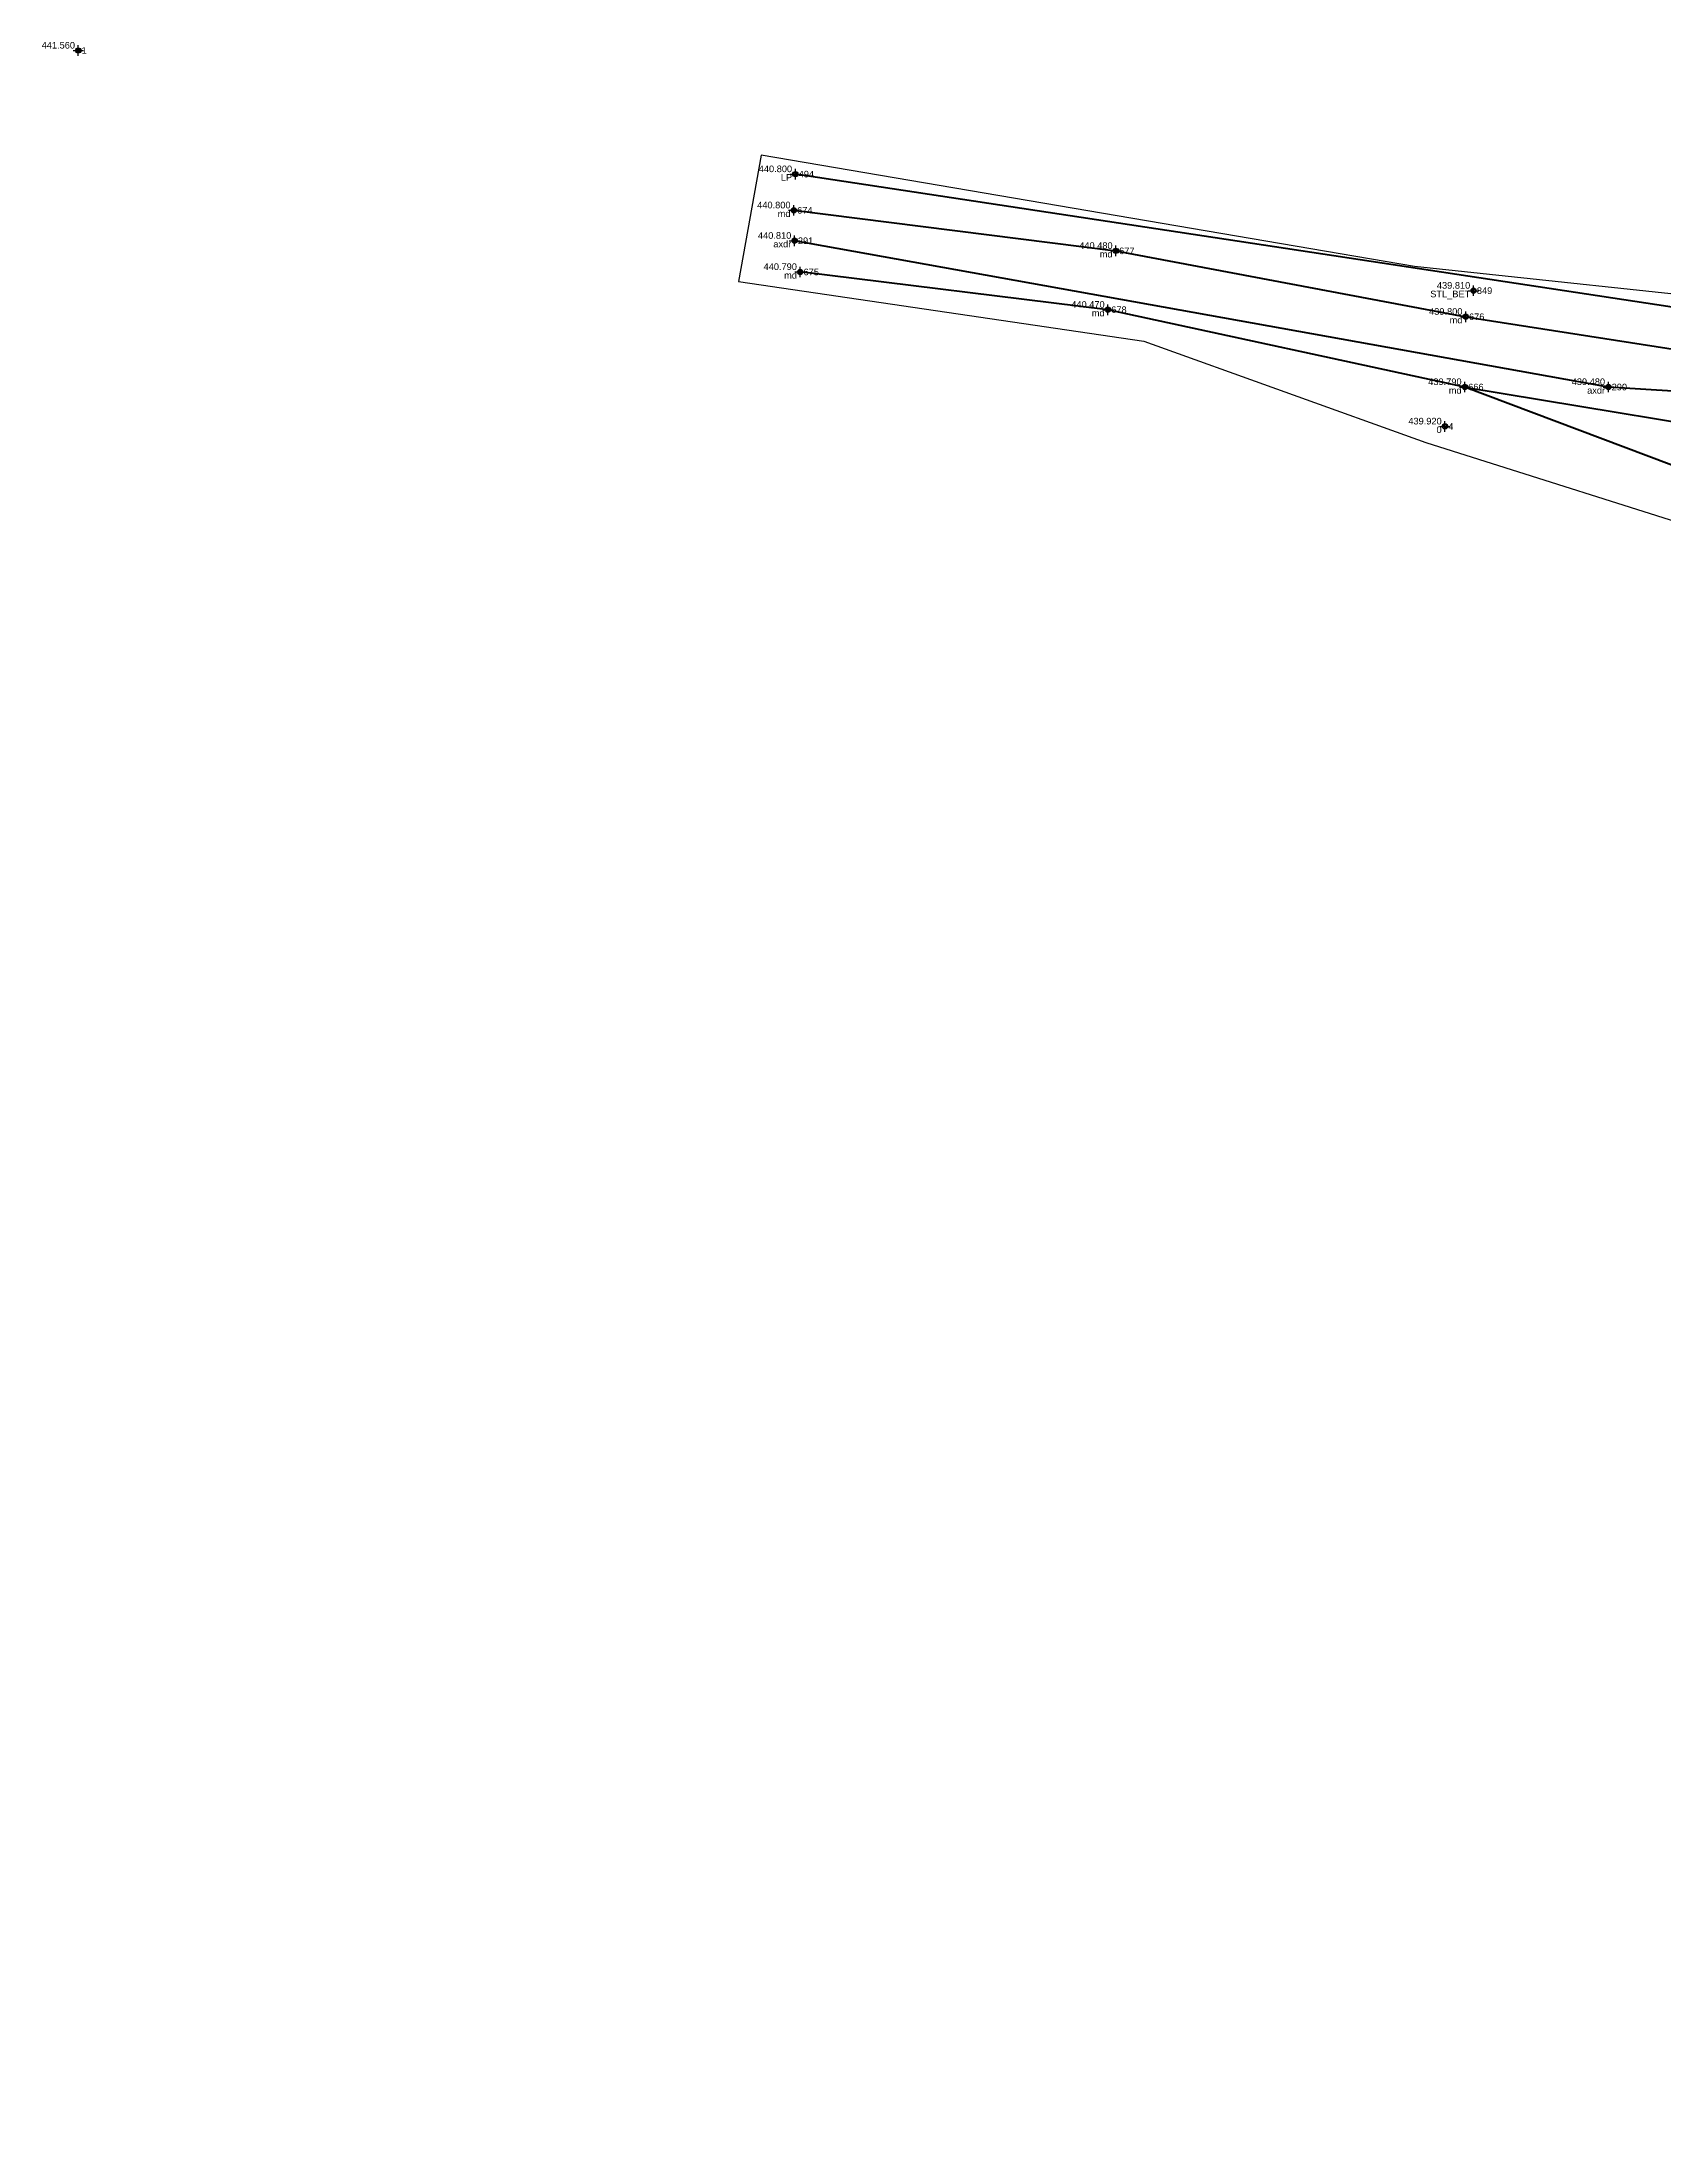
# Model space of a CAD drawing. Extents: x 396921 to 401273, y 555385 to 556691.
# Drawn here: x 396920.5 to 396981.9, y 556612.1 to 556691.3 of the extents above; entities that cross this region are included whole.
import ezdxf
from ezdxf.enums import TextEntityAlignment as Align

# ---------------------------------------------------------------- set-up
doc = ezdxf.new("R2010")
doc.units = 0
doc.header["$PDMODE"] = 34
doc.header["$PDSIZE"] = 0.2
for name, color, linetype in [('Boundary', 30, 'Continuous'), ('TOPO_CERC', 1, 'Continuous'), ('TOPO_CODE', 7, 'Continuous'), ('TOPO_ELEVATION', 7, 'Continuous'), ('TOPO_POINT_ID', 7, 'Continuous'), ('TOPO_POINTS', 7, 'Continuous'), ('TOPO_SYMBOL', 1, 'Continuous')]:
    doc.layers.add(name, color=color, linetype=linetype)
doc.layers.add('RO-LINES-LIN', color=7, linetype='Continuous', lineweight=25)
doc.styles.get("Standard").update_dxf_attribs({"font": 'arial.ttf'})

# ---------------------------------------------------------------- blocks, each defined once
blk = doc.blocks.new('PUNCTOPO')
at = {"layer": 'TOPO_CERC'}
blk.add_circle((0, 0), 0.25, dxfattribs=at)
at = {"layer": 'TOPO_SYMBOL'}
blk.add_point((0, 0), dxfattribs=at)

msp = doc.modelspace()

# ---------------------------------------------------------------- linework, layer by layer
at = {"layer": 'Boundary'}
msp.add_lwpolyline([(396985.989, 556681.374), (396972.492, 556682.807), (396947.773, 556687.029), (396946.915, 556682.236), (396962.248, 556679.985), (396972.928, 556676.147), (396984.65, 556672.43)], dxfattribs=at)
at = {"layer": 'RO-LINES-LIN', "lineweight": 50}
for points in [[(396986.742, 556680.588, 439), (396949.063, 556686.306, 440.8)], [(396949.004, 556684.936, 440.8), (396961.194, 556683.402, 440.48), (396974.435, 556680.906, 439.8), (396986.336, 556679.046, 439.09), (396989.557, 556678.779, 438.91), (397003.873, 556676.399, 438.1), (397014.005, 556673.461, 437.63), (397027.599, 556671.16, 437.05), (397031.694, 556671.559, 436.82), (397032.959, 556671.697, 436.78), (397040.163, 556672.073, 436.25), (397045.349, 556672.44, 435.88), (397051.93, 556672.904, 435.39), (397058.366, 556673.554, 434.89), (397063.802, 556673.782, 434.47), (397086.365, 556673.234, 432.34), (397093.281, 556672.104, 431.65)], [(397422.389, 556612.098, 403.37), (397362.233, 556633.672, 407.49), (397323.4, 556647.15, 410.92), (397301.82, 556652.167, 412.53), (397288.032, 556655.693, 413.73), (397275.785, 556658.077, 414.92), (397251.177, 556662.586, 417.88), (397244.36, 556663.188, 418.67), (397232.668, 556662.459, 419.94), (397207.011, 556657.761, 422.19), (397187.117, 556655.703, 423.93), (397149.289, 556657.998, 427.68), (397124.293, 556663.588, 429.58), (397086.569, 556671.417, 432.33), (397058.919, 556672.151, 434.85), (397051.505, 556671.579, 435.43), (397026.182, 556669.28, 437.08), (396989.486, 556677.616, 438.9), (396979.834, 556678.246, 439.48), (396949.033, 556683.784, 440.81)], [(397025.152, 556645.625, 439.66), (397014.018, 556659.778, 439.57), (397006.746, 556664.784, 439.47), (396998.012, 556669.023, 439.4), (396984.741, 556674.335, 439.24), (396974.404, 556678.245, 439.79), (396960.893, 556681.172, 440.47), (396949.246, 556682.602, 440.79)], [(396974.404, 556678.245, 439.79), (396987.385, 556676.092, 439.08)]]:
    msp.add_polyline3d(points, dxfattribs=at)

# ---------------------------------------------------------------- block references
at = {"layer": 'TOPO_POINTS'}
ref = msp.add_blockref('PUNCTOPO', (396921.921, 556690.986, 441.56), dxfattribs=dict(at, xscale=0.25, yscale=0.25, zscale=0.25))
ref.add_attrib('POINT', '1', dxfattribs={"layer": 'TOPO_POINT_ID', "height": 0.25}).set_placement((396922.046, 556690.986, 441.56), align=Align.MIDDLE_LEFT)
ref.add_attrib('ELEVATION', '441.560', dxfattribs={"layer": 'TOPO_ELEVATION', "height": 0.25}).set_placement((396921.796, 556690.986, 441.56), align=Align.BOTTOM_RIGHT)
ref = msp.add_blockref('PUNCTOPO', (396949.063, 556686.306, 440.8), dxfattribs=dict(at, xscale=0.25, yscale=0.25, zscale=0.25))
ref.add_attrib('POINT', '494', dxfattribs={"layer": 'TOPO_POINT_ID', "height": 0.25}).set_placement((396949.188, 556686.306, 440.8), align=Align.MIDDLE_LEFT)
ref.add_attrib('ELEVATION', '440.800', dxfattribs={"layer": 'TOPO_ELEVATION', "height": 0.25}).set_placement((396948.938, 556686.306, 440.8), align=Align.BOTTOM_RIGHT)
ref.add_attrib('CODE', 'LP', dxfattribs={"layer": 'TOPO_CODE', "height": 0.25}).set_placement((396948.938, 556686.306, 440.8), align=Align.TOP_RIGHT)
ref = msp.add_blockref('PUNCTOPO', (396949.004, 556684.936, 440.8), dxfattribs=dict(at, xscale=0.25, yscale=0.25, zscale=0.25))
ref.add_attrib('POINT', '674', dxfattribs={"layer": 'TOPO_POINT_ID', "height": 0.25}).set_placement((396949.129, 556684.936, 440.8), align=Align.MIDDLE_LEFT)
ref.add_attrib('ELEVATION', '440.800', dxfattribs={"layer": 'TOPO_ELEVATION', "height": 0.25}).set_placement((396948.879, 556684.936, 440.8), align=Align.BOTTOM_RIGHT)
ref.add_attrib('CODE', 'md', dxfattribs={"layer": 'TOPO_CODE', "height": 0.25}).set_placement((396948.879, 556684.936, 440.8), align=Align.TOP_RIGHT)
ref = msp.add_blockref('PUNCTOPO', (396949.033, 556683.784, 440.81), dxfattribs=dict(at, xscale=0.25, yscale=0.25, zscale=0.25))
ref.add_attrib('POINT', '291', dxfattribs={"layer": 'TOPO_POINT_ID', "height": 0.25}).set_placement((396949.158, 556683.784, 440.81), align=Align.MIDDLE_LEFT)
ref.add_attrib('ELEVATION', '440.810', dxfattribs={"layer": 'TOPO_ELEVATION', "height": 0.25}).set_placement((396948.908, 556683.784, 440.81), align=Align.BOTTOM_RIGHT)
ref.add_attrib('CODE', 'axdr', dxfattribs={"layer": 'TOPO_CODE', "height": 0.25}).set_placement((396948.908, 556683.784, 440.81), align=Align.TOP_RIGHT)
ref = msp.add_blockref('PUNCTOPO', (396961.194, 556683.402, 440.48), dxfattribs=dict(at, xscale=0.25, yscale=0.25, zscale=0.25))
ref.add_attrib('POINT', '677', dxfattribs={"layer": 'TOPO_POINT_ID', "height": 0.25}).set_placement((396961.319, 556683.402, 440.48), align=Align.MIDDLE_LEFT)
ref.add_attrib('ELEVATION', '440.480', dxfattribs={"layer": 'TOPO_ELEVATION', "height": 0.25}).set_placement((396961.069, 556683.402, 440.48), align=Align.BOTTOM_RIGHT)
ref.add_attrib('CODE', 'md', dxfattribs={"layer": 'TOPO_CODE', "height": 0.25}).set_placement((396961.069, 556683.402, 440.48), align=Align.TOP_RIGHT)
ref = msp.add_blockref('PUNCTOPO', (396949.246, 556682.602, 440.79), dxfattribs=dict(at, xscale=0.25, yscale=0.25, zscale=0.25))
ref.add_attrib('POINT', '675', dxfattribs={"layer": 'TOPO_POINT_ID', "height": 0.25}).set_placement((396949.371, 556682.602, 440.79), align=Align.MIDDLE_LEFT)
ref.add_attrib('ELEVATION', '440.790', dxfattribs={"layer": 'TOPO_ELEVATION', "height": 0.25}).set_placement((396949.121, 556682.602, 440.79), align=Align.BOTTOM_RIGHT)
ref.add_attrib('CODE', 'md', dxfattribs={"layer": 'TOPO_CODE', "height": 0.25}).set_placement((396949.121, 556682.602, 440.79), align=Align.TOP_RIGHT)
ref = msp.add_blockref('PUNCTOPO', (396974.731, 556681.894, 439.81), dxfattribs=dict(at, xscale=0.25, yscale=0.25, zscale=0.25))
ref.add_attrib('POINT', '849', dxfattribs={"layer": 'TOPO_POINT_ID', "height": 0.25}).set_placement((396974.856, 556681.894, 439.81), align=Align.MIDDLE_LEFT)
ref.add_attrib('ELEVATION', '439.810', dxfattribs={"layer": 'TOPO_ELEVATION', "height": 0.25}).set_placement((396974.606, 556681.894, 439.81), align=Align.BOTTOM_RIGHT)
ref.add_attrib('CODE', 'STL_BET', dxfattribs={"layer": 'TOPO_CODE', "height": 0.25}).set_placement((396974.606, 556681.894, 439.81), align=Align.TOP_RIGHT)
ref = msp.add_blockref('PUNCTOPO', (396960.893, 556681.172, 440.47), dxfattribs=dict(at, xscale=0.25, yscale=0.25, zscale=0.25))
ref.add_attrib('POINT', '678', dxfattribs={"layer": 'TOPO_POINT_ID', "height": 0.25}).set_placement((396961.018, 556681.172, 440.47), align=Align.MIDDLE_LEFT)
ref.add_attrib('ELEVATION', '440.470', dxfattribs={"layer": 'TOPO_ELEVATION', "height": 0.25}).set_placement((396960.768, 556681.172, 440.47), align=Align.BOTTOM_RIGHT)
ref.add_attrib('CODE', 'md', dxfattribs={"layer": 'TOPO_CODE', "height": 0.25}).set_placement((396960.768, 556681.172, 440.47), align=Align.TOP_RIGHT)
ref = msp.add_blockref('PUNCTOPO', (396974.435, 556680.906, 439.8), dxfattribs=dict(at, xscale=0.25, yscale=0.25, zscale=0.25))
ref.add_attrib('POINT', '676', dxfattribs={"layer": 'TOPO_POINT_ID', "height": 0.25}).set_placement((396974.56, 556680.906, 439.8), align=Align.MIDDLE_LEFT)
ref.add_attrib('ELEVATION', '439.800', dxfattribs={"layer": 'TOPO_ELEVATION', "height": 0.25}).set_placement((396974.31, 556680.906, 439.8), align=Align.BOTTOM_RIGHT)
ref.add_attrib('CODE', 'md', dxfattribs={"layer": 'TOPO_CODE', "height": 0.25}).set_placement((396974.31, 556680.906, 439.8), align=Align.TOP_RIGHT)
ref = msp.add_blockref('PUNCTOPO', (396974.404, 556678.245, 439.79), dxfattribs=dict(at, xscale=0.25, yscale=0.25, zscale=0.25))
ref.add_attrib('POINT', '666', dxfattribs={"layer": 'TOPO_POINT_ID', "height": 0.25}).set_placement((396974.529, 556678.245, 439.79), align=Align.MIDDLE_LEFT)
ref.add_attrib('ELEVATION', '439.790', dxfattribs={"layer": 'TOPO_ELEVATION', "height": 0.25}).set_placement((396974.279, 556678.245, 439.79), align=Align.BOTTOM_RIGHT)
ref.add_attrib('CODE', 'md', dxfattribs={"layer": 'TOPO_CODE', "height": 0.25}).set_placement((396974.279, 556678.245, 439.79), align=Align.TOP_RIGHT)
ref = msp.add_blockref('PUNCTOPO', (396979.834, 556678.246, 439.48), dxfattribs=dict(at, xscale=0.25, yscale=0.25, zscale=0.25))
ref.add_attrib('POINT', '290', dxfattribs={"layer": 'TOPO_POINT_ID', "height": 0.25}).set_placement((396979.959, 556678.246, 439.48), align=Align.MIDDLE_LEFT)
ref.add_attrib('ELEVATION', '439.480', dxfattribs={"layer": 'TOPO_ELEVATION', "height": 0.25}).set_placement((396979.709, 556678.246, 439.48), align=Align.BOTTOM_RIGHT)
ref.add_attrib('CODE', 'axdr', dxfattribs={"layer": 'TOPO_CODE', "height": 0.25}).set_placement((396979.709, 556678.246, 439.48), align=Align.TOP_RIGHT)
ref = msp.add_blockref('PUNCTOPO', (396973.65, 556676.754, 439.92), dxfattribs=dict(at, xscale=0.25, yscale=0.25, zscale=0.25))
ref.add_attrib('POINT', '4', dxfattribs={"layer": 'TOPO_POINT_ID', "height": 0.25}).set_placement((396973.775, 556676.754, 439.92), align=Align.MIDDLE_LEFT)
ref.add_attrib('ELEVATION', '439.920', dxfattribs={"layer": 'TOPO_ELEVATION', "height": 0.25}).set_placement((396973.525, 556676.754, 439.92), align=Align.BOTTOM_RIGHT)
ref.add_attrib('CODE', '0', dxfattribs={"layer": 'TOPO_CODE', "height": 0.25}).set_placement((396973.525, 556676.754, 439.92), align=Align.TOP_RIGHT)

doc.saveas('drawing.dxf')
